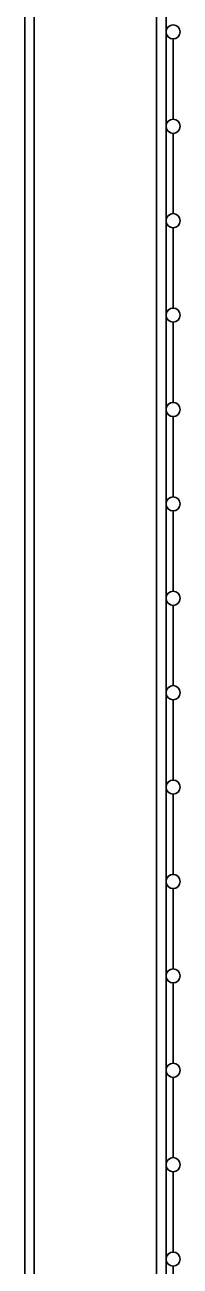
# Model space of a CAD drawing. Header units: millimetres. Extents: x 0 to 420, y 0 to 297.
# Drawn here: x 268.005 to 268.335, y 147.332 to 149.962 of the extents above; entities that cross this region are included whole.
import ezdxf

# ---------------------------------------------------------------- set-up
doc = ezdxf.new("R2010")
doc.units = ezdxf.units.MM

msp = doc.modelspace()

# ---------------------------------------------------------------- linework, layer by layer
at = {"color": 7, "linetype": 'Continuous', "lineweight": 35}
for p, q in [((268.0045, 150.5473), (268.0045, 144.9473)), ((268.0245, 150.5473), (268.0245, 144.9473)), ((268.2845, 150.5473), (268.2845, 144.9473)), ((268.3045, 150.5473), (268.3045, 144.9473)), ((268.3195, 149.7623), (268.3195, 149.9323)), ((268.3195, 149.5623), (268.3195, 149.7323)), ((268.3195, 149.3623), (268.3195, 149.5323)), ((268.3195, 149.1623), (268.3195, 149.3323)), ((268.3195, 148.9623), (268.3195, 149.1323)), ((268.3195, 148.7623), (268.3195, 148.9323)), ((268.3195, 148.5623), (268.3195, 148.7323)), ((268.3195, 148.3623), (268.3195, 148.5323)), ((268.3195, 148.1623), (268.3195, 148.3323)), ((268.3195, 147.9623), (268.3195, 148.1323)), ((268.3195, 147.7623), (268.3195, 147.9323)), ((268.3195, 147.5623), (268.3195, 147.7323)), ((268.3195, 147.3623), (268.3195, 147.5323)), ((268.3195, 147.1623), (268.3195, 147.3323))]:
    msp.add_line(p, q, dxfattribs=at)
for centre in [(268.3195, 149.9473), (268.3195, 149.7473), (268.3195, 149.5473), (268.3195, 149.3473), (268.3195, 149.1473), (268.3195, 148.9473), (268.3195, 148.7473), (268.3195, 148.5473), (268.3195, 148.3473), (268.3195, 148.1473), (268.3195, 147.9473), (268.3195, 147.7473), (268.3195, 147.5473), (268.3195, 147.3473)]:
    msp.add_circle(centre, 0.015, dxfattribs=at)

doc.saveas('drawing.dxf')
